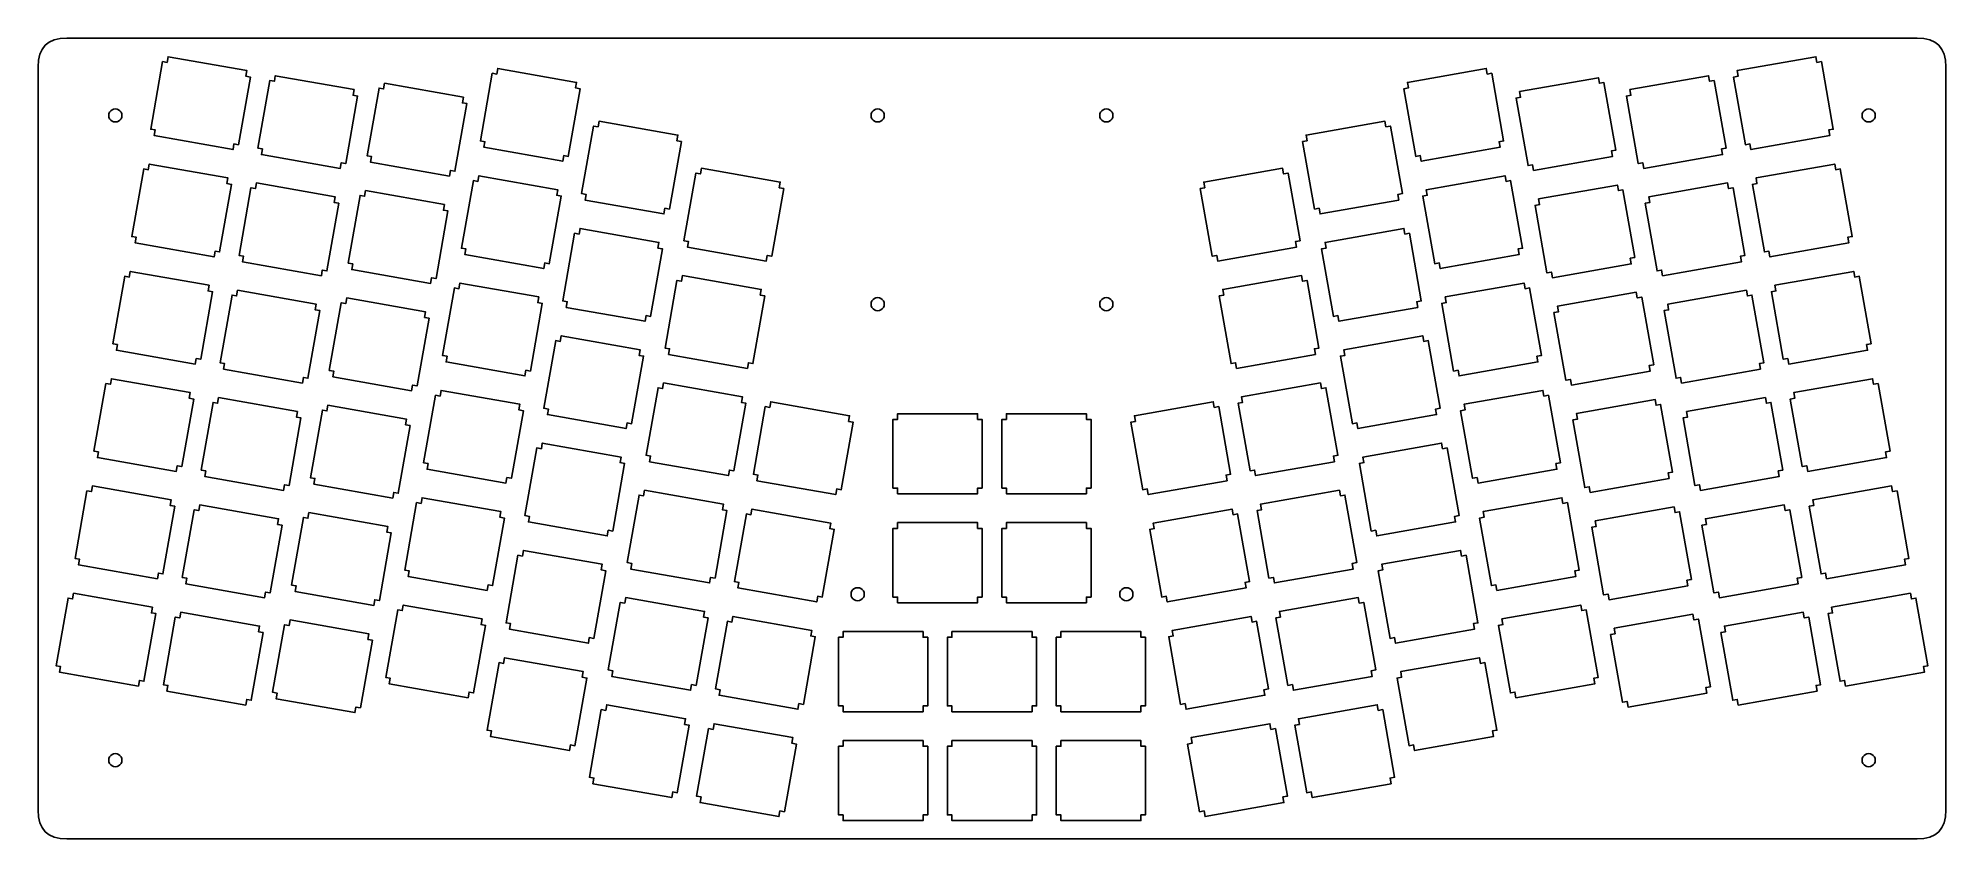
# Model space of a CAD drawing. Extents: x 8 to 342, y 346 to 486.
import ezdxf

# ---------------------------------------------------------------- set-up
doc = ezdxf.new("R2010")
doc.units = 0
doc.layers.get('0').update_dxf_attribs({"linetype": 'CONTINUOUS'})

msp = doc.modelspace()

# ---------------------------------------------------------------- linework, layer by layer
at = {"color": 7}
for points in [[(13.148, 485.72), (336.852, 485.72)], [(8.148, 350.75), (8.148, 480.72)], [(30.875883, 482.473192), (44.663192, 480.042117), (44.489543, 479.057309), (45.27739, 478.918391), (43.193611, 467.100698), (42.405765, 467.239616), (42.232117, 466.254808), (28.444808, 468.685883), (28.618457, 469.670691), (27.83061, 469.809609), (29.914389, 481.627302), (30.702235, 481.488384), (30.875883, 482.473192), (44.663192, 480.042117)], [(305.335808, 480.042117), (319.123117, 482.473192), (319.296765, 481.488384), (320.084611, 481.627302), (322.16839, 469.809609), (321.380543, 469.670691), (321.554192, 468.685883), (307.766883, 466.254808), (307.593235, 467.239616), (306.805389, 467.100698), (304.72161, 478.918391), (305.509457, 479.057309), (305.335808, 480.042117), (319.123117, 482.473192)], [(341.852, 480.72), (341.852, 350.75)], [(49.635883, 479.165192), (63.423192, 476.734117), (63.249543, 475.749309), (64.03739, 475.610391), (61.953611, 463.792698), (61.165765, 463.931616), (60.992117, 462.946808), (47.204808, 465.377883), (47.378457, 466.362691), (46.59061, 466.501609), (48.674389, 478.319302), (49.462235, 478.180384), (49.635883, 479.165192), (63.423192, 476.734117)], [(68.743883, 477.827192), (82.531192, 475.396117), (82.357543, 474.411309), (83.14539, 474.272391), (81.061611, 462.454698), (80.273765, 462.593616), (80.100117, 461.608808), (66.312808, 464.039883), (66.486457, 465.024691), (65.69861, 465.163609), (67.782389, 476.981302), (68.570235, 476.842384), (68.743883, 477.827192), (82.531192, 475.396117)], [(88.546883, 480.427192), (102.334192, 477.996117), (102.160543, 477.011309), (102.94839, 476.872391), (100.864611, 465.054698), (100.076765, 465.193616), (99.903117, 464.208808), (86.115808, 466.639883), (86.289457, 467.624691), (85.50161, 467.763609), (87.585389, 479.581302), (88.373235, 479.442384), (88.546883, 480.427192), (102.334192, 477.996117)], [(247.664808, 477.996117), (261.452117, 480.427192), (261.625765, 479.442384), (262.413611, 479.581302), (264.49739, 467.763609), (263.709543, 467.624691), (263.883192, 466.639883), (250.095883, 464.208808), (249.922235, 465.193616), (249.134389, 465.054698), (247.05061, 476.872391), (247.838457, 477.011309), (247.664808, 477.996117), (261.452117, 480.427192)], [(267.293808, 476.380117), (281.081117, 478.811192), (281.254765, 477.826384), (282.042611, 477.965302), (284.12639, 466.147609), (283.338543, 466.008691), (283.512192, 465.023883), (269.724883, 462.592808), (269.551235, 463.577616), (268.763389, 463.438698), (266.67961, 475.256391), (267.467457, 475.395309), (267.293808, 476.380117), (281.081117, 478.811192)], [(286.575808, 476.734117), (300.363117, 479.165192), (300.536765, 478.180384), (301.324611, 478.319302), (303.40839, 466.501609), (302.620543, 466.362691), (302.794192, 465.377883), (289.006883, 462.946808), (288.833235, 463.931616), (288.045389, 463.792698), (285.96161, 475.610391), (286.749457, 475.749309), (286.575808, 476.734117), (300.363117, 479.165192)], [(106.264883, 471.211192), (120.052192, 468.780117), (119.878543, 467.795309), (120.66639, 467.656391), (118.582611, 455.838698), (117.794765, 455.977616), (117.621117, 454.992808), (103.833808, 457.423883), (104.007457, 458.408691), (103.21961, 458.547609), (105.303389, 470.365302), (106.091235, 470.226384), (106.264883, 471.211192), (120.052192, 468.780117)], [(229.946808, 468.780117), (243.734117, 471.211192), (243.907765, 470.226384), (244.695611, 470.365302), (246.77939, 458.547609), (245.991543, 458.408691), (246.165192, 457.423883), (232.377883, 454.992808), (232.204235, 455.977616), (231.416389, 455.838698), (229.33261, 467.656391), (230.120457, 467.795309), (229.946808, 468.780117), (243.734117, 471.211192)], [(27.567883, 463.712192), (41.355192, 461.281117), (41.181543, 460.296309), (41.96939, 460.157391), (39.885611, 448.339698), (39.097765, 448.478616), (38.924117, 447.493808), (25.136808, 449.924883), (25.310457, 450.909691), (24.52261, 451.048609), (26.606389, 462.866302), (27.394235, 462.727384), (27.567883, 463.712192), (41.355192, 461.281117)], [(85.238883, 461.667192), (99.026192, 459.236117), (98.852543, 458.251309), (99.64039, 458.112391), (97.556611, 446.294698), (96.768765, 446.433616), (96.595117, 445.448808), (82.807808, 447.879883), (82.981457, 448.864691), (82.19361, 449.003609), (84.277389, 460.821302), (85.065235, 460.682384), (85.238883, 461.667192), (99.026192, 459.236117)], [(124.157883, 462.979192), (137.945192, 460.548117), (137.771543, 459.563309), (138.55939, 459.424391), (136.475611, 447.606698), (135.687765, 447.745616), (135.514117, 446.760808), (121.726808, 449.191883), (121.900457, 450.176691), (121.11261, 450.315609), (123.196389, 462.133302), (123.984235, 461.994384), (124.157883, 462.979192), (137.945192, 460.548117)], [(212.053808, 460.548117), (225.841117, 462.979192), (226.014765, 461.994384), (226.802611, 462.133302), (228.88639, 450.315609), (228.098543, 450.176691), (228.272192, 449.191883), (214.484883, 446.760808), (214.311235, 447.745616), (213.523389, 447.606698), (211.43961, 459.424391), (212.227457, 459.563309), (212.053808, 460.548117), (225.841117, 462.979192)], [(250.972808, 459.236117), (264.760117, 461.667192), (264.933765, 460.682384), (265.721611, 460.821302), (267.80539, 449.003609), (267.017543, 448.864691), (267.191192, 447.879883), (253.403883, 445.448808), (253.230235, 446.433616), (252.442389, 446.294698), (250.35861, 458.112391), (251.146457, 458.251309), (250.972808, 459.236117), (264.760117, 461.667192)], [(308.643808, 461.281117), (322.431117, 463.712192), (322.604765, 462.727384), (323.392611, 462.866302), (325.47639, 451.048609), (324.688543, 450.909691), (324.862192, 449.924883), (311.074883, 447.493808), (310.901235, 448.478616), (310.113389, 448.339698), (308.02961, 460.157391), (308.817457, 460.296309), (308.643808, 461.281117), (322.431117, 463.712192)], [(46.327883, 460.404192), (60.115192, 457.973117), (59.941543, 456.988309), (60.72939, 456.849391), (58.645611, 445.031698), (57.857765, 445.170616), (57.684117, 444.185808), (43.896808, 446.616883), (44.070457, 447.601691), (43.28261, 447.740609), (45.366389, 459.558302), (46.154235, 459.419384), (46.327883, 460.404192), (60.115192, 457.973117)], [(65.435883, 459.066192), (79.223192, 456.635117), (79.049543, 455.650309), (79.83739, 455.511391), (77.753611, 443.693698), (76.965765, 443.832616), (76.792117, 442.847808), (63.004808, 445.278883), (63.178457, 446.263691), (62.39061, 446.402609), (64.474389, 458.220302), (65.262235, 458.081384), (65.435883, 459.066192), (79.223192, 456.635117)], [(270.601808, 457.620117), (284.389117, 460.051192), (284.562765, 459.066384), (285.350611, 459.205302), (287.43439, 447.387609), (286.646543, 447.248691), (286.820192, 446.263883), (273.032883, 443.832808), (272.859235, 444.817616), (272.071389, 444.678698), (269.98761, 456.496391), (270.775457, 456.635309), (270.601808, 457.620117), (284.389117, 460.051192)], [(289.883808, 457.973117), (303.671117, 460.404192), (303.844765, 459.419384), (304.632611, 459.558302), (306.71639, 447.740609), (305.928543, 447.601691), (306.102192, 446.616883), (292.314883, 444.185808), (292.141235, 445.170616), (291.353389, 445.031698), (289.26961, 456.849391), (290.057457, 456.988309), (289.883808, 457.973117), (303.671117, 460.404192)], [(102.956883, 452.450192), (116.744192, 450.019117), (116.570543, 449.034309), (117.35839, 448.895391), (115.274611, 437.077698), (114.486765, 437.216616), (114.313117, 436.231808), (100.525808, 438.662883), (100.699457, 439.647691), (99.91161, 439.786609), (101.995389, 451.604302), (102.783235, 451.465384), (102.956883, 452.450192), (116.744192, 450.019117)], [(233.254808, 450.019117), (247.042117, 452.450192), (247.215765, 451.465384), (248.003611, 451.604302), (250.08739, 439.786609), (249.299543, 439.647691), (249.473192, 438.662883), (235.685883, 436.231808), (235.512235, 437.216616), (234.724389, 437.077698), (232.64061, 448.895391), (233.428457, 449.034309), (233.254808, 450.019117), (247.042117, 452.450192)], [(24.259883, 444.952192), (38.047192, 442.521117), (37.873543, 441.536309), (38.66139, 441.397391), (36.577611, 429.579698), (35.789765, 429.718616), (35.616117, 428.733808), (21.828808, 431.164883), (22.002457, 432.149691), (21.21461, 432.288609), (23.298389, 444.106302), (24.086235, 443.967384), (24.259883, 444.952192), (38.047192, 442.521117)], [(120.849883, 444.218192), (134.637192, 441.787117), (134.463543, 440.802309), (135.25139, 440.663391), (133.167611, 428.845698), (132.379765, 428.984616), (132.206117, 427.999808), (118.418808, 430.430883), (118.592457, 431.415691), (117.80461, 431.554609), (119.888389, 443.372302), (120.676235, 443.233384), (120.849883, 444.218192), (134.637192, 441.787117)], [(215.361808, 441.787117), (229.149117, 444.218192), (229.322765, 443.233384), (230.110611, 443.372302), (232.19439, 431.554609), (231.406543, 431.415691), (231.580192, 430.430883), (217.792883, 427.999808), (217.619235, 428.984616), (216.831389, 428.845698), (214.74761, 440.663391), (215.535457, 440.802309), (215.361808, 441.787117), (229.149117, 444.218192)], [(311.951808, 442.521117), (325.739117, 444.952192), (325.912765, 443.967384), (326.700611, 444.106302), (328.78439, 432.288609), (327.996543, 432.149691), (328.170192, 431.164883), (314.382883, 428.733808), (314.209235, 429.718616), (313.421389, 429.579698), (311.33761, 441.397391), (312.125457, 441.536309), (311.951808, 442.521117), (325.739117, 444.952192)], [(43.019883, 441.644192), (56.807192, 439.213117), (56.633543, 438.228309), (57.42139, 438.089391), (55.337611, 426.271698), (54.549765, 426.410616), (54.376117, 425.425808), (40.588808, 427.856883), (40.762457, 428.841691), (39.97461, 428.980609), (42.058389, 440.798302), (42.846235, 440.659384), (43.019883, 441.644192), (56.807192, 439.213117)], [(81.930883, 442.906192), (95.718192, 440.475117), (95.544543, 439.490309), (96.33239, 439.351391), (94.248611, 427.533698), (93.460765, 427.672616), (93.287117, 426.687808), (79.499808, 429.118883), (79.673457, 430.103691), (78.88561, 430.242609), (80.969389, 442.060302), (81.757235, 441.921384), (81.930883, 442.906192), (95.718192, 440.475117)], [(254.280808, 440.475117), (268.068117, 442.906192), (268.241765, 441.921384), (269.029611, 442.060302), (271.11339, 430.242609), (270.325543, 430.103691), (270.499192, 429.118883), (256.711883, 426.687808), (256.538235, 427.672616), (255.750389, 427.533698), (253.66661, 439.351391), (254.454457, 439.490309), (254.280808, 440.475117), (268.068117, 442.906192)], [(273.909808, 438.859117), (287.697117, 441.290192), (287.870765, 440.305384), (288.658611, 440.444302), (290.74239, 428.626609), (289.954543, 428.487691), (290.128192, 427.502883), (276.340883, 425.071808), (276.167235, 426.056616), (275.379389, 425.917698), (273.29561, 437.735391), (274.083457, 437.874309), (273.909808, 438.859117), (287.697117, 441.290192)], [(293.191808, 439.213117), (306.979117, 441.644192), (307.152765, 440.659384), (307.940611, 440.798302), (310.02439, 428.980609), (309.236543, 428.841691), (309.410192, 427.856883), (295.622883, 425.425808), (295.449235, 426.410616), (294.661389, 426.271698), (292.57761, 438.089391), (293.365457, 438.228309), (293.191808, 439.213117), (306.979117, 441.644192)], [(62.127883, 440.305192), (75.915192, 437.874117), (75.741543, 436.889309), (76.52939, 436.750391), (74.445611, 424.932698), (73.657765, 425.071616), (73.484117, 424.086808), (59.696808, 426.517883), (59.870457, 427.502691), (59.08261, 427.641609), (61.166389, 439.459302), (61.954235, 439.320384), (62.127883, 440.305192), (75.915192, 437.874117)], [(99.648883, 433.689192), (113.436192, 431.258117), (113.262543, 430.273309), (114.05039, 430.134391), (111.966611, 418.316698), (111.178765, 418.455616), (111.005117, 417.470808), (97.217808, 419.901883), (97.391457, 420.886691), (96.60361, 421.025609), (98.687389, 432.843302), (99.475235, 432.704384), (99.648883, 433.689192), (113.436192, 431.258117)], [(236.562808, 431.258117), (250.350117, 433.689192), (250.523765, 432.704384), (251.311611, 432.843302), (253.39539, 421.025609), (252.607543, 420.886691), (252.781192, 419.901883), (238.993883, 417.470808), (238.820235, 418.455616), (238.032389, 418.316698), (235.94861, 430.134391), (236.736457, 430.273309), (236.562808, 431.258117), (250.350117, 433.689192)], [(20.951883, 426.191192), (34.739192, 423.760117), (34.565543, 422.775309), (35.35339, 422.636391), (33.269611, 410.818698), (32.481765, 410.957616), (32.308117, 409.972808), (18.520808, 412.403883), (18.694457, 413.388691), (17.90661, 413.527609), (19.990389, 425.345302), (20.778235, 425.206384), (20.951883, 426.191192), (34.739192, 423.760117)], [(78.622883, 424.146192), (92.410192, 421.715117), (92.236543, 420.730309), (93.02439, 420.591391), (90.940611, 408.773698), (90.152765, 408.912616), (89.979117, 407.927808), (76.191808, 410.358883), (76.365457, 411.343691), (75.57761, 411.482609), (77.661389, 423.300302), (78.449235, 423.161384), (78.622883, 424.146192), (92.410192, 421.715117)], [(117.541883, 425.457192), (131.329192, 423.026117), (131.155543, 422.041309), (131.94339, 421.902391), (129.859611, 410.084698), (129.071765, 410.223616), (128.898117, 409.238808), (115.110808, 411.669883), (115.284457, 412.654691), (114.49661, 412.793609), (116.580389, 424.611302), (117.368235, 424.472384), (117.541883, 425.457192), (131.329192, 423.026117)], [(218.669808, 423.026117), (232.457117, 425.457192), (232.630765, 424.472384), (233.418611, 424.611302), (235.50239, 412.793609), (234.714543, 412.654691), (234.888192, 411.669883), (221.100883, 409.238808), (220.927235, 410.223616), (220.139389, 410.084698), (218.05561, 421.902391), (218.843457, 422.041309), (218.669808, 423.026117), (232.457117, 425.457192)], [(257.588808, 421.715117), (271.376117, 424.146192), (271.549765, 423.161384), (272.337611, 423.300302), (274.42139, 411.482609), (273.633543, 411.343691), (273.807192, 410.358883), (260.019883, 407.927808), (259.846235, 408.912616), (259.058389, 408.773698), (256.97461, 420.591391), (257.762457, 420.730309), (257.588808, 421.715117), (271.376117, 424.146192)], [(315.259808, 423.760117), (329.047117, 426.191192), (329.220765, 425.206384), (330.008611, 425.345302), (332.09239, 413.527609), (331.304543, 413.388691), (331.478192, 412.403883), (317.690883, 409.972808), (317.517235, 410.957616), (316.729389, 410.818698), (314.64561, 422.636391), (315.433457, 422.775309), (315.259808, 423.760117), (329.047117, 426.191192)], [(39.711883, 422.883192), (53.499192, 420.452117), (53.325543, 419.467309), (54.11339, 419.328391), (52.029611, 407.510698), (51.241765, 407.649616), (51.068117, 406.664808), (37.280808, 409.095883), (37.454457, 410.080691), (36.66661, 410.219609), (38.750389, 422.037302), (39.538235, 421.898384), (39.711883, 422.883192), (53.499192, 420.452117)], [(58.819883, 421.545192), (72.607192, 419.114117), (72.433543, 418.129309), (73.22139, 417.990391), (71.137611, 406.172698), (70.349765, 406.311616), (70.176117, 405.326808), (56.388808, 407.757883), (56.562457, 408.742691), (55.77461, 408.881609), (57.858389, 420.699302), (58.646235, 420.560384), (58.819883, 421.545192), (72.607192, 419.114117)], [(136.301883, 422.149192), (150.089192, 419.718117), (149.915543, 418.733309), (150.70339, 418.594391), (148.619611, 406.776698), (147.831765, 406.915616), (147.658117, 405.930808), (133.870808, 408.361883), (134.044457, 409.346691), (133.25661, 409.485609), (135.340389, 421.303302), (136.128235, 421.164384), (136.301883, 422.149192), (150.089192, 419.718117)], [(199.909808, 419.718117), (213.697117, 422.149192), (213.870765, 421.164384), (214.658611, 421.303302), (216.74239, 409.485609), (215.954543, 409.346691), (216.128192, 408.361883), (202.340883, 405.930808), (202.167235, 406.915616), (201.379389, 406.776698), (199.29561, 418.594391), (200.083457, 418.733309), (199.909808, 419.718117), (213.697117, 422.149192)], [(277.217808, 420.099117), (291.005117, 422.530192), (291.178765, 421.545384), (291.966611, 421.684302), (294.05039, 409.866609), (293.262543, 409.727691), (293.436192, 408.742883), (279.648883, 406.311808), (279.475235, 407.296616), (278.687389, 407.157698), (276.60361, 418.975391), (277.391457, 419.114309), (277.217808, 420.099117), (291.005117, 422.530192)], [(296.499808, 420.452117), (310.287117, 422.883192), (310.460765, 421.898384), (311.248611, 422.037302), (313.33239, 410.219609), (312.544543, 410.080691), (312.718192, 409.095883), (298.930883, 406.664808), (298.757235, 407.649616), (297.969389, 407.510698), (295.88561, 419.328391), (296.673457, 419.467309), (296.499808, 420.452117), (310.287117, 422.883192)], [(158.475, 420.076), (172.475, 420.076), (172.475, 419.076), (173.275, 419.076), (173.275, 407.076), (172.475, 407.076), (172.475, 406.076), (158.475, 406.076), (158.475, 407.076), (157.675, 407.076), (157.675, 419.076), (158.475, 419.076), (158.475, 420.076), (172.475, 420.076)], [(177.525, 420.076), (191.525, 420.076), (191.525, 419.076), (192.325, 419.076), (192.325, 407.076), (191.525, 407.076), (191.525, 406.076), (177.525, 406.076), (177.525, 407.076), (176.725, 407.076), (176.725, 419.076), (177.525, 419.076), (177.525, 420.076), (191.525, 420.076)], [(96.340883, 414.929192), (110.128192, 412.498117), (109.954543, 411.513309), (110.74239, 411.374391), (108.658611, 399.556698), (107.870765, 399.695616), (107.697117, 398.710808), (93.909808, 401.141883), (94.083457, 402.126691), (93.29561, 402.265609), (95.379389, 414.083302), (96.167235, 413.944384), (96.340883, 414.929192), (110.128192, 412.498117)], [(239.870808, 412.498117), (253.658117, 414.929192), (253.831765, 413.944384), (254.619611, 414.083302), (256.70339, 402.265609), (255.915543, 402.126691), (256.089192, 401.141883), (242.301883, 398.710808), (242.128235, 399.695616), (241.340389, 399.556698), (239.25661, 411.374391), (240.044457, 411.513309), (239.870808, 412.498117), (253.658117, 414.929192)], [(17.643883, 407.431192), (31.431192, 405.000117), (31.257543, 404.015309), (32.04539, 403.876391), (29.961611, 392.058698), (29.173765, 392.197616), (29.000117, 391.212808), (15.212808, 393.643883), (15.386457, 394.628691), (14.59861, 394.767609), (16.682389, 406.585302), (17.470235, 406.446384), (17.643883, 407.431192), (31.431192, 405.000117)], [(318.567808, 405.000117), (332.355117, 407.431192), (332.528765, 406.446384), (333.316611, 406.585302), (335.40039, 394.767609), (334.612543, 394.628691), (334.786192, 393.643883), (320.998883, 391.212808), (320.825235, 392.197616), (320.037389, 392.058698), (317.95361, 403.876391), (318.741457, 404.015309), (318.567808, 405.000117), (332.355117, 407.431192)], [(36.403883, 404.123192), (50.191192, 401.692117), (50.017543, 400.707309), (50.80539, 400.568391), (48.721611, 388.750698), (47.933765, 388.889616), (47.760117, 387.904808), (33.972808, 390.335883), (34.146457, 391.320691), (33.35861, 391.459609), (35.442389, 403.277302), (36.230235, 403.138384), (36.403883, 404.123192), (50.191192, 401.692117)], [(75.314883, 405.385192), (89.102192, 402.954117), (88.928543, 401.969309), (89.71639, 401.830391), (87.632611, 390.012698), (86.844765, 390.151616), (86.671117, 389.166808), (72.883808, 391.597883), (73.057457, 392.582691), (72.26961, 392.721609), (74.353389, 404.539302), (75.141235, 404.400384), (75.314883, 405.385192), (89.102192, 402.954117)], [(114.233883, 406.697192), (128.021192, 404.266117), (127.847543, 403.281309), (128.63539, 403.142391), (126.551611, 391.324698), (125.763765, 391.463616), (125.590117, 390.478808), (111.802808, 392.909883), (111.976457, 393.894691), (111.18861, 394.033609), (113.272389, 405.851302), (114.060235, 405.712384), (114.233883, 406.697192), (128.021192, 404.266117)], [(221.977808, 404.266117), (235.765117, 406.697192), (235.938765, 405.712384), (236.726611, 405.851302), (238.81039, 394.033609), (238.022543, 393.894691), (238.196192, 392.909883), (224.408883, 390.478808), (224.235235, 391.463616), (223.447389, 391.324698), (221.36361, 403.142391), (222.151457, 403.281309), (221.977808, 404.266117), (235.765117, 406.697192)], [(260.896808, 402.954117), (274.684117, 405.385192), (274.857765, 404.400384), (275.645611, 404.539302), (277.72939, 392.721609), (276.941543, 392.582691), (277.115192, 391.597883), (263.327883, 389.166808), (263.154235, 390.151616), (262.366389, 390.012698), (260.28261, 401.830391), (261.070457, 401.969309), (260.896808, 402.954117), (274.684117, 405.385192)], [(299.807808, 401.692117), (313.595117, 404.123192), (313.768765, 403.138384), (314.556611, 403.277302), (316.64039, 391.459609), (315.852543, 391.320691), (316.026192, 390.335883), (302.238883, 387.904808), (302.065235, 388.889616), (301.277389, 388.750698), (299.19361, 400.568391), (299.981457, 400.707309), (299.807808, 401.692117), (313.595117, 404.123192)], [(55.511883, 402.784192), (69.299192, 400.353117), (69.125543, 399.368309), (69.91339, 399.229391), (67.829611, 387.411698), (67.041765, 387.550616), (66.868117, 386.565808), (53.080808, 388.996883), (53.254457, 389.981691), (52.46661, 390.120609), (54.550389, 401.938302), (55.338235, 401.799384), (55.511883, 402.784192), (69.299192, 400.353117)], [(132.993883, 403.389192), (146.781192, 400.958117), (146.607543, 399.973309), (147.39539, 399.834391), (145.311611, 388.016698), (144.523765, 388.155616), (144.350117, 387.170808), (130.562808, 389.601883), (130.736457, 390.586691), (129.94861, 390.725609), (132.032389, 402.543302), (132.820235, 402.404384), (132.993883, 403.389192), (146.781192, 400.958117)], [(158.475, 401.025), (172.475, 401.025), (172.475, 400.025), (173.275, 400.025), (173.275, 388.025), (172.475, 388.025), (172.475, 387.025), (158.475, 387.025), (158.475, 388.025), (157.675, 388.025), (157.675, 400.025), (158.475, 400.025), (158.475, 401.025), (172.475, 401.025)], [(177.525, 401.025), (191.525, 401.025), (191.525, 400.025), (192.325, 400.025), (192.325, 388.025), (191.525, 388.025), (191.525, 387.025), (177.525, 387.025), (177.525, 388.025), (176.725, 388.025), (176.725, 400.025), (177.525, 400.025), (177.525, 401.025), (191.525, 401.025)], [(203.217808, 400.958117), (217.005117, 403.389192), (217.178765, 402.404384), (217.966611, 402.543302), (220.05039, 390.725609), (219.262543, 390.586691), (219.436192, 389.601883), (205.648883, 387.170808), (205.475235, 388.155616), (204.687389, 388.016698), (202.60361, 399.834391), (203.391457, 399.973309), (203.217808, 400.958117), (217.005117, 403.389192)], [(280.525808, 401.338117), (294.313117, 403.769192), (294.486765, 402.784384), (295.274611, 402.923302), (297.35839, 391.105609), (296.570543, 390.966691), (296.744192, 389.981883), (282.956883, 387.550808), (282.783235, 388.535616), (281.995389, 388.396698), (279.91161, 400.214391), (280.699457, 400.353309), (280.525808, 401.338117), (294.313117, 403.769192)], [(93.032883, 396.168192), (106.820192, 393.737117), (106.646543, 392.752309), (107.43439, 392.613391), (105.350611, 380.795698), (104.562765, 380.934616), (104.389117, 379.949808), (90.601808, 382.380883), (90.775457, 383.365691), (89.98761, 383.504609), (92.071389, 395.322302), (92.859235, 395.183384), (93.032883, 396.168192), (106.820192, 393.737117)], [(243.178808, 393.737117), (256.966117, 396.168192), (257.139765, 395.183384), (257.927611, 395.322302), (260.01139, 383.504609), (259.223543, 383.365691), (259.397192, 382.380883), (245.609883, 379.949808), (245.436235, 380.934616), (244.648389, 380.795698), (242.56461, 392.613391), (243.352457, 392.752309), (243.178808, 393.737117), (256.966117, 396.168192)], [(14.335883, 388.670192), (28.123192, 386.239117), (27.949543, 385.254309), (28.73739, 385.115391), (26.653611, 373.297698), (25.865765, 373.436616), (25.692117, 372.451808), (11.904808, 374.882883), (12.078457, 375.867691), (11.29061, 376.006609), (13.374389, 387.824302), (14.162235, 387.685384), (14.335883, 388.670192), (28.123192, 386.239117)], [(110.925883, 387.936192), (124.713192, 385.505117), (124.539543, 384.520309), (125.32739, 384.381391), (123.243611, 372.563698), (122.455765, 372.702616), (122.282117, 371.717808), (108.494808, 374.148883), (108.668457, 375.133691), (107.88061, 375.272609), (109.964389, 387.090302), (110.752235, 386.951384), (110.925883, 387.936192), (124.713192, 385.505117)], [(225.285808, 385.505117), (239.073117, 387.936192), (239.246765, 386.951384), (240.034611, 387.090302), (242.11839, 375.272609), (241.330543, 375.133691), (241.504192, 374.148883), (227.716883, 371.717808), (227.543235, 372.702616), (226.755389, 372.563698), (224.67161, 384.381391), (225.459457, 384.520309), (225.285808, 385.505117), (239.073117, 387.936192)], [(321.875808, 386.239117), (335.663117, 388.670192), (335.836765, 387.685384), (336.624611, 387.824302), (338.70839, 376.006609), (337.920543, 375.867691), (338.094192, 374.882883), (324.306883, 372.451808), (324.133235, 373.436616), (323.345389, 373.297698), (321.26161, 385.115391), (322.049457, 385.254309), (321.875808, 386.239117), (335.663117, 388.670192)], [(33.095883, 385.362192), (46.883192, 382.931117), (46.709543, 381.946309), (47.49739, 381.807391), (45.413611, 369.989698), (44.625765, 370.128616), (44.452117, 369.143808), (30.664808, 371.574883), (30.838457, 372.559691), (30.05061, 372.698609), (32.134389, 384.516302), (32.922235, 384.377384), (33.095883, 385.362192), (46.883192, 382.931117)], [(52.203883, 384.024192), (65.991192, 381.593117), (65.817543, 380.608309), (66.60539, 380.469391), (64.521611, 368.651698), (63.733765, 368.790616), (63.560117, 367.805808), (49.772808, 370.236883), (49.946457, 371.221691), (49.15861, 371.360609), (51.242389, 383.178302), (52.030235, 383.039384), (52.203883, 384.024192), (65.991192, 381.593117)], [(72.006883, 386.624192), (85.794192, 384.193117), (85.620543, 383.208309), (86.40839, 383.069391), (84.324611, 371.251698), (83.536765, 371.390616), (83.363117, 370.405808), (69.575808, 372.836883), (69.749457, 373.821691), (68.96161, 373.960609), (71.045389, 385.778302), (71.833235, 385.639384), (72.006883, 386.624192), (85.794192, 384.193117)], [(129.685883, 384.628192), (143.473192, 382.197117), (143.299543, 381.212309), (144.08739, 381.073391), (142.003611, 369.255698), (141.215765, 369.394616), (141.042117, 368.409808), (127.254808, 370.840883), (127.428457, 371.825691), (126.64061, 371.964609), (128.724389, 383.782302), (129.512235, 383.643384), (129.685883, 384.628192), (143.473192, 382.197117)], [(206.525808, 382.197117), (220.313117, 384.628192), (220.486765, 383.643384), (221.274611, 383.782302), (223.35839, 371.964609), (222.570543, 371.825691), (222.744192, 370.840883), (208.956883, 368.409808), (208.783235, 369.394616), (207.995389, 369.255698), (205.91161, 381.073391), (206.699457, 381.212309), (206.525808, 382.197117), (220.313117, 384.628192)], [(264.204808, 384.193117), (277.992117, 386.624192), (278.165765, 385.639384), (278.953611, 385.778302), (281.03739, 373.960609), (280.249543, 373.821691), (280.423192, 372.836883), (266.635883, 370.405808), (266.462235, 371.390616), (265.674389, 371.251698), (263.59061, 383.069391), (264.378457, 383.208309), (264.204808, 384.193117), (277.992117, 386.624192)], [(283.833808, 382.577117), (297.621117, 385.008192), (297.794765, 384.023384), (298.582611, 384.162302), (300.66639, 372.344609), (299.878543, 372.205691), (300.052192, 371.220883), (286.264883, 368.789808), (286.091235, 369.774616), (285.303389, 369.635698), (283.21961, 381.453391), (284.007457, 381.592309), (283.833808, 382.577117), (297.621117, 385.008192)], [(303.115808, 382.931117), (316.903117, 385.362192), (317.076765, 384.377384), (317.864611, 384.516302), (319.94839, 372.698609), (319.160543, 372.559691), (319.334192, 371.574883), (305.546883, 369.143808), (305.373235, 370.128616), (304.585389, 369.989698), (302.50161, 381.807391), (303.289457, 381.946309), (303.115808, 382.931117), (316.903117, 385.362192)], [(148.95, 381.975), (162.95, 381.975), (162.95, 380.975), (163.75, 380.975), (163.75, 368.975), (162.95, 368.975), (162.95, 367.975), (148.95, 367.975), (148.95, 368.975), (148.15, 368.975), (148.15, 380.975), (148.95, 380.975), (148.95, 381.975), (162.95, 381.975)], [(168, 381.975), (182, 381.975), (182, 380.975), (182.8, 380.975), (182.8, 368.975), (182, 368.975), (182, 367.975), (168, 367.975), (168, 368.975), (167.2, 368.975), (167.2, 380.975), (168, 380.975), (168, 381.975), (182, 381.975)], [(187.05, 381.975), (201.05, 381.975), (201.05, 380.975), (201.85, 380.975), (201.85, 368.975), (201.05, 368.975), (201.05, 367.975), (187.05, 367.975), (187.05, 368.975), (186.25, 368.975), (186.25, 380.975), (187.05, 380.975), (187.05, 381.975), (201.05, 381.975)], [(89.724883, 377.408192), (103.512192, 374.977117), (103.338543, 373.992309), (104.12639, 373.853391), (102.042611, 362.035698), (101.254765, 362.174616), (101.081117, 361.189808), (87.293808, 363.620883), (87.467457, 364.605691), (86.67961, 364.744609), (88.763389, 376.562302), (89.551235, 376.423384), (89.724883, 377.408192), (103.512192, 374.977117)], [(246.486808, 374.977117), (260.274117, 377.408192), (260.447765, 376.423384), (261.235611, 376.562302), (263.31939, 364.744609), (262.531543, 364.605691), (262.705192, 363.620883), (248.917883, 361.189808), (248.744235, 362.174616), (247.956389, 362.035698), (245.87261, 373.853391), (246.660457, 373.992309), (246.486808, 374.977117), (260.274117, 377.408192)], [(107.617883, 369.176192), (121.405192, 366.745117), (121.231543, 365.760309), (122.01939, 365.621391), (119.935611, 353.803698), (119.147765, 353.942616), (118.974117, 352.957808), (105.186808, 355.388883), (105.360457, 356.373691), (104.57261, 356.512609), (106.656389, 368.330302), (107.444235, 368.191384), (107.617883, 369.176192), (121.405192, 366.745117)], [(228.593808, 366.745117), (242.381117, 369.176192), (242.554765, 368.191384), (243.342611, 368.330302), (245.42639, 356.512609), (244.638543, 356.373691), (244.812192, 355.388883), (231.024883, 352.957808), (230.851235, 353.942616), (230.063389, 353.803698), (227.97961, 365.621391), (228.767457, 365.760309), (228.593808, 366.745117), (242.381117, 369.176192)], [(126.377883, 365.868192), (140.165192, 363.437117), (139.991543, 362.452309), (140.77939, 362.313391), (138.695611, 350.495698), (137.907765, 350.634616), (137.734117, 349.649808), (123.946808, 352.080883), (124.120457, 353.065691), (123.33261, 353.204609), (125.416389, 365.022302), (126.204235, 364.883384), (126.377883, 365.868192), (140.165192, 363.437117)], [(209.833808, 363.437117), (223.621117, 365.868192), (223.794765, 364.883384), (224.582611, 365.022302), (226.66639, 353.204609), (225.878543, 353.065691), (226.052192, 352.080883), (212.264883, 349.649808), (212.091235, 350.634616), (211.303389, 350.495698), (209.21961, 362.313391), (210.007457, 362.452309), (209.833808, 363.437117), (223.621117, 365.868192)], [(148.95, 362.925), (162.95, 362.925), (162.95, 361.925), (163.75, 361.925), (163.75, 349.925), (162.95, 349.925), (162.95, 348.925), (148.95, 348.925), (148.95, 349.925), (148.15, 349.925), (148.15, 361.925), (148.95, 361.925), (148.95, 362.925), (162.95, 362.925)], [(168, 362.925), (182, 362.925), (182, 361.925), (182.8, 361.925), (182.8, 349.925), (182, 349.925), (182, 348.925), (168, 348.925), (168, 349.925), (167.2, 349.925), (167.2, 361.925), (168, 361.925), (168, 362.925), (182, 362.925)], [(187.05, 362.925), (201.05, 362.925), (201.05, 361.925), (201.85, 361.925), (201.85, 349.925), (201.05, 349.925), (201.05, 348.925), (187.05, 348.925), (187.05, 349.925), (186.25, 349.925), (186.25, 361.925), (187.05, 361.925), (187.05, 362.925), (201.05, 362.925)], [(336.852, 345.75), (13.148, 345.75)]]:
    msp.add_lwpolyline(points, dxfattribs=at)
for points in [[(22.798, 472.22)], [(156.15, 472.22)], [(196.15, 472.22)], [(329.502, 472.22)], [(156.15, 439.22)], [(196.15, 439.22)], [(152.65, 388.5)], [(199.65, 388.5)], [(22.798, 359.5)], [(329.502, 359.5)]]:
    msp.add_lwpolyline(points, close=True, dxfattribs=at)
for points in [[(8.148, 480.72), (8.148, 484.053333), (9.814667, 485.72), (13.148, 485.72)], [(336.852, 485.72), (340.185333, 485.72), (341.852, 484.053333), (341.852, 480.72)], [(20.498, 472.22), (20.498, 472.630855), (20.717189, 473.010502), (21.073, 473.215929)], [(21.073, 471.224071), (20.717189, 471.429499), (20.498, 471.809145), (20.498, 472.22)], [(21.073, 473.215929), (21.428811, 473.421357), (21.867189, 473.421357), (22.223, 473.215929)], [(22.223, 471.224071), (21.867189, 471.018643), (21.428811, 471.018643), (21.073, 471.224071)], [(22.223, 473.215929), (22.578811, 473.010502), (22.798, 472.630855), (22.798, 472.22)], [(22.798, 472.22), (22.798, 471.809145), (22.578811, 471.429499), (22.223, 471.224071)], [(153.85, 472.22), (153.85, 472.630855), (154.069189, 473.010502), (154.425, 473.215929)], [(154.425, 471.224071), (154.069189, 471.429499), (153.85, 471.809145), (153.85, 472.22)], [(154.425, 473.215929), (154.780811, 473.421357), (155.219189, 473.421357), (155.575, 473.215929)], [(155.575, 471.224071), (155.219189, 471.018643), (154.780811, 471.018643), (154.425, 471.224071)], [(155.575, 473.215929), (155.930811, 473.010502), (156.15, 472.630855), (156.15, 472.22)], [(156.15, 472.22), (156.15, 471.809145), (155.930811, 471.429499), (155.575, 471.224071)], [(193.85, 472.22), (193.85, 472.630855), (194.069189, 473.010502), (194.425, 473.215929)], [(194.425, 471.224071), (194.069189, 471.429499), (193.85, 471.809145), (193.85, 472.22)], [(194.425, 473.215929), (194.780811, 473.421357), (195.219189, 473.421357), (195.575, 473.215929)], [(195.575, 471.224071), (195.219189, 471.018643), (194.780811, 471.018643), (194.425, 471.224071)], [(195.575, 473.215929), (195.930811, 473.010502), (196.15, 472.630855), (196.15, 472.22)], [(196.15, 472.22), (196.15, 471.809145), (195.930811, 471.429499), (195.575, 471.224071)], [(327.202, 472.22), (327.202, 472.630855), (327.421189, 473.010502), (327.777, 473.215929)], [(327.777, 471.224071), (327.421189, 471.429499), (327.202, 471.809145), (327.202, 472.22)], [(327.777, 473.215929), (328.132811, 473.421357), (328.571189, 473.421357), (328.927, 473.215929)], [(328.927, 471.224071), (328.571189, 471.018643), (328.132811, 471.018643), (327.777, 471.224071)], [(328.927, 473.215929), (329.282811, 473.010502), (329.502, 472.630855), (329.502, 472.22)], [(329.502, 472.22), (329.502, 471.809145), (329.282811, 471.429499), (328.927, 471.224071)], [(153.85, 439.22), (153.85, 439.630855), (154.069189, 440.010502), (154.425, 440.215929)], [(154.425, 438.224071), (154.069189, 438.429499), (153.85, 438.809145), (153.85, 439.22)], [(154.425, 440.215929), (154.780811, 440.421357), (155.219189, 440.421357), (155.575, 440.215929)], [(155.575, 438.224071), (155.219189, 438.018643), (154.780811, 438.018643), (154.425, 438.224071)], [(155.575, 440.215929), (155.930811, 440.010502), (156.15, 439.630855), (156.15, 439.22)], [(156.15, 439.22), (156.15, 438.809145), (155.930811, 438.429499), (155.575, 438.224071)], [(193.85, 439.22), (193.85, 439.630855), (194.069189, 440.010502), (194.425, 440.215929)], [(194.425, 438.224071), (194.069189, 438.429499), (193.85, 438.809145), (193.85, 439.22)], [(194.425, 440.215929), (194.780811, 440.421357), (195.219189, 440.421357), (195.575, 440.215929)], [(195.575, 438.224071), (195.219189, 438.018643), (194.780811, 438.018643), (194.425, 438.224071)], [(195.575, 440.215929), (195.930811, 440.010502), (196.15, 439.630855), (196.15, 439.22)], [(196.15, 439.22), (196.15, 438.809145), (195.930811, 438.429499), (195.575, 438.224071)], [(150.35, 388.5), (150.35, 388.910855), (150.569189, 389.290502), (150.925, 389.495929)], [(150.925, 387.504071), (150.569189, 387.709499), (150.35, 388.089145), (150.35, 388.5)], [(150.925, 389.495929), (151.280811, 389.701357), (151.719189, 389.701357), (152.075, 389.495929)], [(152.075, 387.504071), (151.719189, 387.298643), (151.280811, 387.298643), (150.925, 387.504071)], [(152.075, 389.495929), (152.430811, 389.290502), (152.65, 388.910855), (152.65, 388.5)], [(152.65, 388.5), (152.65, 388.089145), (152.430811, 387.709499), (152.075, 387.504071)], [(197.35, 388.5), (197.35, 388.910855), (197.569189, 389.290502), (197.925, 389.495929)], [(197.925, 387.504071), (197.569189, 387.709499), (197.35, 388.089145), (197.35, 388.5)], [(197.925, 389.495929), (198.280811, 389.701357), (198.719189, 389.701357), (199.075, 389.495929)], [(199.075, 387.504071), (198.719189, 387.298643), (198.280811, 387.298643), (197.925, 387.504071)], [(199.075, 389.495929), (199.430811, 389.290502), (199.65, 388.910855), (199.65, 388.5)], [(199.65, 388.5), (199.65, 388.089145), (199.430811, 387.709499), (199.075, 387.504071)], [(20.498, 359.5), (20.498, 359.910855), (20.717189, 360.290502), (21.073, 360.495929)], [(21.073, 360.495929), (21.428811, 360.701357), (21.867189, 360.701357), (22.223, 360.495929)], [(22.223, 360.495929), (22.578811, 360.290502), (22.798, 359.910855), (22.798, 359.5)], [(327.202, 359.5), (327.202, 359.910855), (327.421189, 360.290502), (327.777, 360.495929)], [(327.777, 360.495929), (328.132811, 360.701357), (328.571189, 360.701357), (328.927, 360.495929)], [(328.927, 360.495929), (329.282811, 360.290502), (329.502, 359.910855), (329.502, 359.5)], [(21.073, 358.504071), (20.717189, 358.709499), (20.498, 359.089145), (20.498, 359.5)], [(22.223, 358.504071), (21.867189, 358.298643), (21.428811, 358.298643), (21.073, 358.504071)], [(22.798, 359.5), (22.798, 359.089145), (22.578811, 358.709499), (22.223, 358.504071)], [(327.777, 358.504071), (327.421189, 358.709499), (327.202, 359.089145), (327.202, 359.5)], [(328.927, 358.504071), (328.571189, 358.298643), (328.132811, 358.298643), (327.777, 358.504071)], [(329.502, 359.5), (329.502, 359.089145), (329.282811, 358.709499), (328.927, 358.504071)], [(13.148, 345.75), (9.814667, 345.75), (8.148, 347.416667), (8.148, 350.75)], [(341.852, 350.75), (341.852, 347.416667), (340.185333, 345.75), (336.852, 345.75)]]:
    msp.add_open_spline(points, degree=3, dxfattribs=at)

doc.saveas('drawing.dxf')
